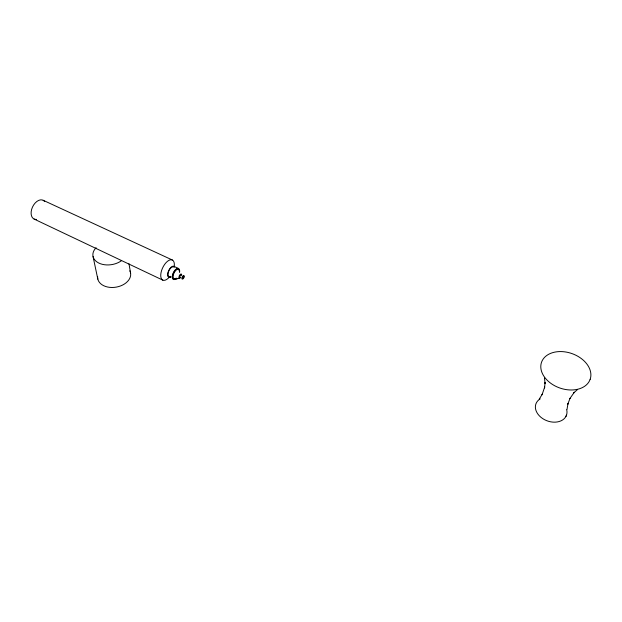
<?xml version="1.0" encoding="UTF-8"?>
<svg xmlns="http://www.w3.org/2000/svg" width="622" height="622" viewBox="0 0 622 622"><rect width="100%" height="100%" fill="white"/><g stroke="black" fill="none" stroke-linecap="round" stroke-linejoin="round"><path stroke-width="0.93" d="M567.015 409.424L568.018 403.39L567.769 404.292L570.055 398.228L569.845 398.624L574.277 392.288L573.461 393.12L577.278 389.753M566.471 415.208L565.818 416.623M539.22 399.168L542.431 393.959L542.057 394.768L544.693 386.985L544.53 387.941L545.113 382.476L545.066 383.587L544.514 378.075M175.054 279.208L179.921 278.026L174.829 279.255M177.775 269.069L178.374 269.598M170.514 276.3L171.097 276.922M43.175 200.284L172.387 260.027M170.669 277.326L170.078 276.806M173.865 266.309L178.522 268.471M34.117 219.068L162.816 280.141M93.051 256.552L97.817 279.107M128.979 263.744L130.597 273.144M180.427 277.684A2.208 1.034 -64.7 0 1 179.012 277.14A2.208 1.034 -64.7 0 1 180.45 274.248A2.208 1.034 -64.7 0 1 181.655 275.212M176.594 278.275A5.497 2.605 -64.7 0 1 173.025 276.899A5.497 2.605 -64.7 0 1 176.609 269.684A5.497 2.605 -64.7 0 1 179.649 272.125M175.933 278.283A5.497 2.605 -64.7 0 1 172.605 276.798A5.497 2.605 -64.7 0 1 175.793 269.8A5.497 2.605 -64.7 0 1 179.253 270.99M176.454 278.259A6.088 2.885 -64.7 0 1 172.247 277.101A6.088 2.885 -64.7 0 1 176.29 268.937A6.088 2.885 -64.7 0 1 179.525 272.078M170.016 277.311A6.072 2.908 -64.7 0 1 168.57 270.733A6.072 2.908 -64.7 0 1 174.65 267.126M168.982 276.673A5.388 2.581 -64.7 0 1 169.044 270.508A5.388 2.581 -64.7 0 1 173.771 267.04M180.302 277.295A1.221 0.575 -64.7 0 1 180.1 275.927A1.221 0.575 -64.7 0 1 181.282 275.227M169.549 276.883A11.142 5.388 -64.6 0 1 160.81 276.72A11.142 5.388 -64.6 0 1 167.52 261.271A11.142 5.388 -64.6 0 1 174.292 265.967M36.488 219.442A10.426 6.601 -64.2 0 1 32.468 207.126A10.426 6.601 -64.2 0 1 44.644 201.489M121.391 260.766A17.105 11.468 -9.1 0 1 98.556 262.927A17.105 11.468 -9.1 0 1 96.107 247.712M129.835 270.811A16.662 11.453 -9.5 0 1 116.361 287.1A16.662 11.453 -9.5 0 1 97.638 276.65M566.696 409.641A16.296 11.989 20.9 0 1 546.489 420.589A16.296 11.989 20.9 0 1 540.176 398.896M590.161 379.288L589.174 381.457A25.766 18.248 19.3 0 1 546.963 380.011A25.766 18.248 19.3 0 1 559.956 351.57A25.766 18.248 19.3 0 1 590.161 379.288M183.249 278.088A1.221 0.568 -64.7 0 0 183.591 276.215A1.221 0.568 -64.7 0 0 182.355 277.661A1.221 0.568 -64.7 0 0 183.249 278.088M183.35 278.555A1.959 0.91 -64.7 0 0 183.91 275.554A1.959 0.91 -64.7 0 0 181.935 277.855A1.959 0.91 -64.7 0 0 183.35 278.555"/></g></svg>
